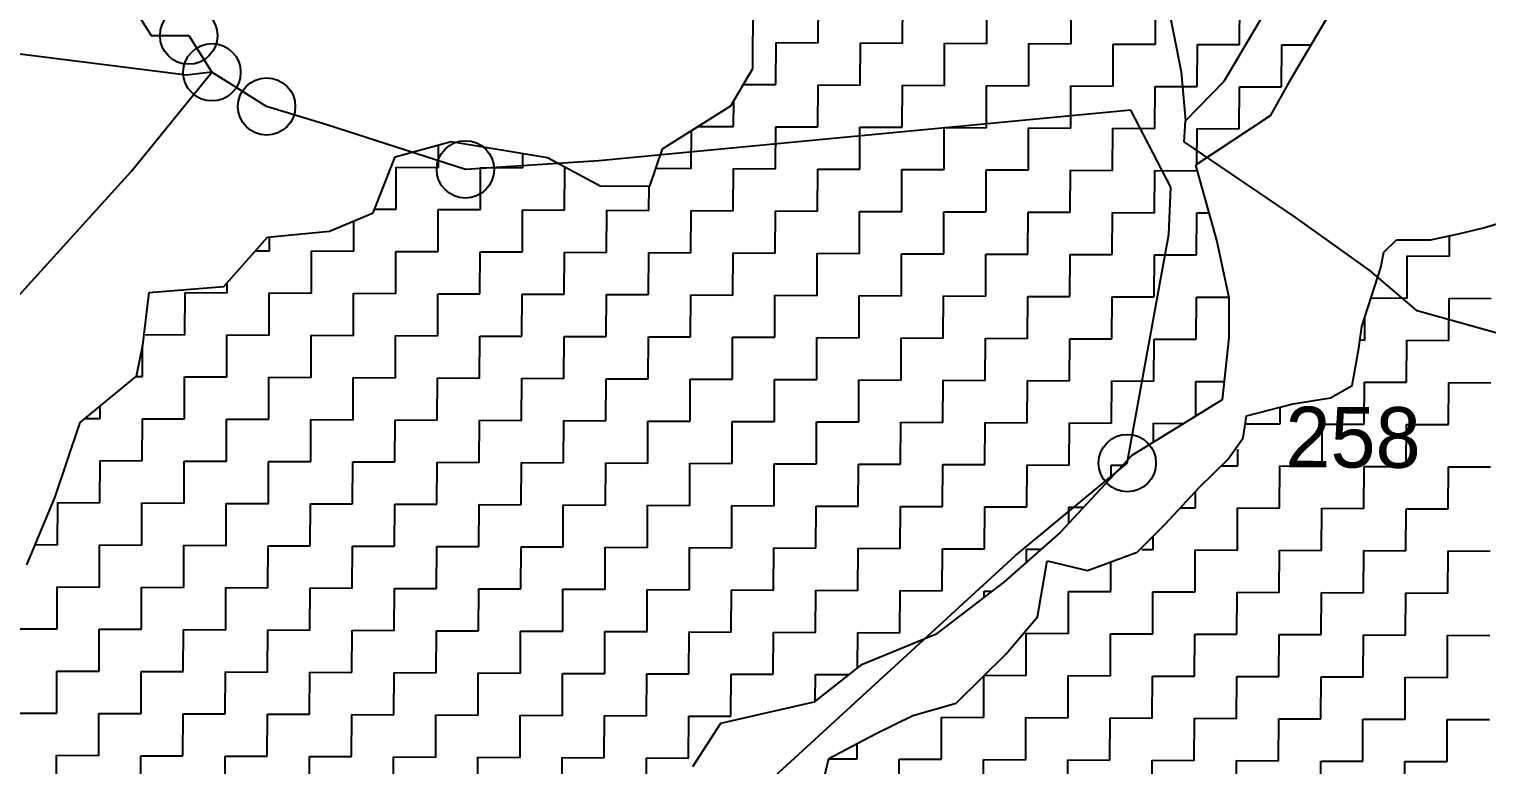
# Model space of a CAD drawing. Header units: metres. Extents: x 281411 to 286097, y 2026212 to 2030446.
# Drawn here: x 284972.3 to 285423.6, y 2028841.8 to 2029069.6 of the extents above; entities that cross this region are included whole.
import ezdxf
from ezdxf.enums import TextEntityAlignment as Align

# ---------------------------------------------------------------- set-up
doc = ezdxf.new("R2010")
doc.units = ezdxf.units.M
for name, color, linetype in [('POLY_HATCH', 12, 'Continuous'), ('POLY_PARCEL', 6, 'Continuous'), ('TEXT_PARCEL', 7, 'Continuous')]:
    doc.layers.add(name, color=color, linetype=linetype)
doc.styles.add('TEXT_MAP', font='')
doc.styles.get('TEXT_MAP').set_extended_font_data('Kruti Dev 050')

msp = doc.modelspace()

# ---------------------------------------------------------------- linework, layer by layer
for centre in [(285021.65, 2029067.64), (285028.86, 2029056.27), (285045.78, 2029045.7), (285107.32, 2029026.21), (285312.25, 2028935.24)]:
    msp.add_circle(centre, 8.88)
at = {"layer": 'POLY_HATCH'}
for p, q in [((285378.79, 2029081.12), (285362.32, 2029053.31)), ((285196.33, 2029057.45), (285196.42, 2029077.64)), ((285189.54, 2029045.94), (285196.33, 2029057.45)), ((285362.32, 2029053.31), (285356.5, 2029042.76)), ((285168.32, 2029032.58), (285189.54, 2029045.94)), ((285356.5, 2029042.76), (285333.34, 2029027.49)), ((285085.59, 2029030.07), (285102.92, 2029034.8)), ((285102.92, 2029034.8), (285132.72, 2029029.86)), ((285164.42, 2029021.06), (285168.32, 2029032.58)), ((285078.78, 2029012.79), (285085.59, 2029030.07)), ((285132.72, 2029029.86), (285149.03, 2029021.13)), ((285333.34, 2029027.49), (285339.94, 2029003.85)), ((285149.03, 2029021.13), (285164.42, 2029021.06)), ((285065.29, 2029007.09), (285078.78, 2029012.79)), ((285414.83, 2029006.26), (285422.53, 2029008.15)), ((285422.53, 2029008.15), (285432.16, 2029010.99)), ((285032.51, 2028989.93), (285046.04, 2029005.25)), ((285046.04, 2029005.25), (285065.29, 2029007.09)), ((285339.94, 2029003.85), (285343.71, 2028986.52)), ((285391.72, 2029000.6), (285395.58, 2029004.42)), ((285395.58, 2029004.42), (285406.16, 2029004.38)), ((285406.16, 2029004.38), (285414.83, 2029006.26)), ((285390.73, 2028995.79), (285391.72, 2029000.6)), ((285384.88, 2028977.55), (285390.73, 2028995.79)), ((285009.41, 2028988.11), (285032.51, 2028989.93)), ((285007.41, 2028971.78), (285009.41, 2028988.11)), ((285343.71, 2028986.52), (285343.66, 2028974.03)), ((285383.89, 2028970.83), (285384.88, 2028977.55)), ((285343.66, 2028974.03), (285341.65, 2028954.81)), ((285005.45, 2028962.17), (285007.41, 2028971.78)), ((285381.91, 2028959.3), (285383.89, 2028970.83)), ((284988.07, 2028947.83), (285005.45, 2028962.17)), ((285375.16, 2028955.49), (285381.91, 2028959.3)), ((285341.65, 2028954.81), (285313.67, 2028937.63)), ((285363.61, 2028953.62), (285375.16, 2028955.49)), ((285348.17, 2028943.11), (285349.16, 2028949.84)), ((285349.16, 2028949.84), (285363.61, 2028953.62)), ((284980.27, 2028924.79), (284988.07, 2028947.83)), ((285343.33, 2028936.4), (285348.17, 2028943.11)), ((285313.67, 2028937.63), (285291.44, 2028913.7)), ((285334.64, 2028927.79), (285343.33, 2028936.4)), ((285324, 2028916.3), (285334.64, 2028927.79)), ((284971.52, 2028903.68), (284980.27, 2028924.79)), ((285291.44, 2028913.7), (285274.06, 2028898.39)), ((285315.31, 2028907.69), (285324, 2028916.3)), ((285284.44, 2028887.64), (285287.4, 2028904.93)), ((285287.4, 2028904.93), (285299.89, 2028901.99)), ((285299.89, 2028901.99), (285315.31, 2028907.69)), ((285274.06, 2028898.39), (285252.83, 2028882.15)), ((285274.77, 2028876.15), (285284.44, 2028887.64)), ((285252.83, 2028882.15), (285229.7, 2028872.64)), ((285229.7, 2028872.64), (285215.22, 2028861.17)), ((285259.31, 2028860.83), (285274.77, 2028876.15)), ((285215.22, 2028861.17), (285186.33, 2028854.57)), ((285245.83, 2028857.05), (285259.31, 2028860.83)), ((285186.33, 2028854.57), (285177.62, 2028841.15)), ((285234.26, 2028851.33), (285245.83, 2028857.05)), ((285219.8, 2028843.71), (285234.26, 2028851.33)), ((285217.83, 2028835.06), (285219.8, 2028843.71))]:
    msp.add_line(p, q, dxfattribs=at)
at = {"layer": 'POLY_HATCH', "linetype": 'Continuous'}
for p, q in [((285216.57, 2029065.45), (285216.62, 2029078.49)), ((285242.66, 2029065.33), (285242.72, 2029078.38)), ((285268.75, 2029065.21), (285268.81, 2029078.26)), ((285294.84, 2029065.09), (285294.9, 2029078.14)), ((285320.93, 2029064.98), (285320.99, 2029078.02)), ((285347.03, 2029064.86), (285347.08, 2029077.91)), ((285203.46, 2029052.46), (285203.52, 2029065.51)), ((285203.52, 2029065.51), (285216.57, 2029065.45)), ((285229.55, 2029052.34), (285229.61, 2029065.39)), ((285229.61, 2029065.39), (285242.66, 2029065.33)), ((285255.65, 2029052.23), (285255.7, 2029065.27)), ((285255.7, 2029065.27), (285268.75, 2029065.21)), ((285281.74, 2029052.11), (285281.8, 2029065.15)), ((285281.8, 2029065.15), (285294.84, 2029065.09)), ((285307.83, 2029051.99), (285307.89, 2029065.04)), ((285307.89, 2029065.04), (285320.93, 2029064.98)), ((285333.92, 2029051.87), (285333.98, 2029064.92)), ((285333.98, 2029064.92), (285347.03, 2029064.86)), ((285360.01, 2029051.75), (285360.07, 2029064.8)), ((285360.07, 2029064.8), (285369.1, 2029064.76)), ((285193.41, 2029052.51), (285203.46, 2029052.46)), ((285216.45, 2029039.36), (285216.51, 2029052.4)), ((285216.51, 2029052.4), (285229.55, 2029052.34)), ((285242.54, 2029039.24), (285242.6, 2029052.28)), ((285242.6, 2029052.28), (285255.65, 2029052.23)), ((285268.63, 2029039.12), (285268.69, 2029052.17)), ((285268.69, 2029052.17), (285281.74, 2029052.11)), ((285294.72, 2029039), (285294.78, 2029052.05)), ((285294.78, 2029052.05), (285307.83, 2029051.99)), ((285320.82, 2029038.88), (285320.87, 2029051.93)), ((285320.87, 2029051.93), (285333.92, 2029051.87)), ((285346.91, 2029038.77), (285346.97, 2029051.81)), ((285346.97, 2029051.81), (285360.01, 2029051.75)), ((285190.36, 2029039.47), (285190.39, 2029047.38)), ((285179.35, 2029039.52), (285190.36, 2029039.47)), ((285177.25, 2029026.49), (285177.3, 2029038.24)), ((285203.34, 2029026.37), (285203.4, 2029039.42)), ((285203.4, 2029039.42), (285216.45, 2029039.36)), ((285229.44, 2029026.25), (285229.49, 2029039.3)), ((285229.49, 2029039.3), (285242.54, 2029039.24)), ((285255.53, 2029026.13), (285255.59, 2029039.18)), ((285255.59, 2029039.18), (285268.63, 2029039.12)), ((285281.62, 2029026.02), (285281.68, 2029039.06)), ((285281.68, 2029039.06), (285294.72, 2029039)), ((285307.71, 2029025.9), (285307.77, 2029038.94)), ((285307.77, 2029038.94), (285320.82, 2029038.88)), ((285333.81, 2029027.8), (285333.86, 2029038.83)), ((285333.86, 2029038.83), (285346.91, 2029038.77)), ((285098.98, 2029026.84), (285099.01, 2029033.73)), ((285125.07, 2029026.72), (285125.09, 2029031.12)), ((285085.87, 2029013.85), (285085.93, 2029026.9)), ((285085.93, 2029026.9), (285098.98, 2029026.84)), ((285111.96, 2029013.74), (285112.02, 2029026.78)), ((285112.02, 2029026.78), (285125.07, 2029026.72)), ((285138.05, 2029013.62), (285138.11, 2029026.66)), ((285138.11, 2029026.66), (285138.69, 2029026.66)), ((285166.27, 2029026.54), (285177.25, 2029026.49)), ((285190.24, 2029013.38), (285190.3, 2029026.43)), ((285190.3, 2029026.43), (285203.34, 2029026.37)), ((285216.33, 2029013.26), (285216.39, 2029026.31)), ((285216.39, 2029026.31), (285229.44, 2029026.25)), ((285242.42, 2029013.15), (285242.48, 2029026.19)), ((285242.48, 2029026.19), (285255.53, 2029026.13)), ((285268.51, 2029013.03), (285268.57, 2029026.07)), ((285268.57, 2029026.07), (285281.62, 2029026.02)), ((285294.61, 2029012.91), (285294.67, 2029025.96)), ((285294.67, 2029025.96), (285307.71, 2029025.9)), ((285320.7, 2029012.79), (285320.76, 2029025.84)), ((285320.76, 2029025.84), (285333.8, 2029025.78)), ((285333.8, 2029025.78), (285333.8, 2029025.84)), ((285164.15, 2029013.5), (285164.18, 2029021.06)), ((285079.21, 2029013.88), (285085.87, 2029013.85)), ((285098.86, 2029000.75), (285098.92, 2029013.79)), ((285098.92, 2029013.79), (285111.96, 2029013.74)), ((285124.95, 2029000.63), (285125.01, 2029013.68)), ((285125.01, 2029013.68), (285138.05, 2029013.62)), ((285151.04, 2029000.51), (285151.1, 2029013.56)), ((285151.1, 2029013.56), (285164.15, 2029013.5)), ((285177.13, 2029000.39), (285177.19, 2029013.44)), ((285177.19, 2029013.44), (285190.24, 2029013.38)), ((285203.23, 2029000.28), (285203.28, 2029013.32)), ((285203.28, 2029013.32), (285216.33, 2029013.26)), ((285229.32, 2029000.16), (285229.38, 2029013.21)), ((285229.38, 2029013.21), (285242.42, 2029013.15)), ((285255.41, 2029000.04), (285255.47, 2029013.09)), ((285255.47, 2029013.09), (285268.51, 2029013.03)), ((285281.5, 2028999.92), (285281.56, 2029012.97)), ((285281.56, 2029012.97), (285294.61, 2029012.91)), ((285307.59, 2028999.81), (285307.65, 2029012.85)), ((285307.65, 2029012.85), (285320.7, 2029012.79)), ((285333.69, 2028999.69), (285333.74, 2029012.73)), ((285333.74, 2029012.73), (285337.47, 2029012.72)), ((285072.77, 2029000.87), (285072.81, 2029010.27)), ((285046.67, 2029000.98), (285046.69, 2029005.31)), ((285411.96, 2028999.33), (285411.99, 2029005.56)), ((285042.29, 2029001), (285046.67, 2029000.98)), ((285059.66, 2028987.88), (285059.72, 2029000.93)), ((285059.72, 2029000.93), (285072.77, 2029000.87)), ((285085.75, 2028987.76), (285085.81, 2029000.81)), ((285085.81, 2029000.81), (285098.86, 2029000.75)), ((285111.84, 2028987.64), (285111.9, 2029000.69)), ((285111.9, 2029000.69), (285124.95, 2029000.63)), ((285137.94, 2028987.53), (285138, 2029000.57)), ((285138, 2029000.57), (285151.04, 2029000.51)), ((285164.03, 2028987.41), (285164.09, 2029000.45)), ((285164.09, 2029000.45), (285177.13, 2029000.39)), ((285190.12, 2028987.29), (285190.18, 2029000.34)), ((285190.18, 2029000.34), (285203.23, 2029000.28)), ((285216.21, 2028987.17), (285216.27, 2029000.22)), ((285216.27, 2029000.22), (285229.32, 2029000.16)), ((285242.3, 2028987.05), (285242.36, 2029000.1)), ((285242.36, 2029000.1), (285255.41, 2029000.04)), ((285268.4, 2028986.94), (285268.46, 2028999.98)), ((285268.46, 2028999.98), (285281.5, 2028999.92)), ((285294.49, 2028986.82), (285294.55, 2028999.86)), ((285294.55, 2028999.86), (285307.59, 2028999.81)), ((285320.58, 2028986.7), (285320.64, 2028999.75)), ((285320.64, 2028999.75), (285333.69, 2028999.69)), ((285398.86, 2028986.35), (285398.92, 2028999.39)), ((285398.92, 2028999.39), (285411.96, 2028999.33)), ((285033.57, 2028988), (285033.58, 2028991.15)), ((285020.46, 2028975.01), (285020.52, 2028988.06)), ((285020.52, 2028988.06), (285033.57, 2028988)), ((285046.56, 2028974.89), (285046.61, 2028987.94)), ((285046.61, 2028987.94), (285059.66, 2028987.88)), ((285072.65, 2028974.77), (285072.71, 2028987.82)), ((285072.71, 2028987.82), (285085.75, 2028987.76)), ((285098.74, 2028974.66), (285098.8, 2028987.7)), ((285098.8, 2028987.7), (285111.84, 2028987.64)), ((285124.83, 2028974.54), (285124.89, 2028987.58)), ((285124.89, 2028987.58), (285137.94, 2028987.53)), ((285150.92, 2028974.42), (285150.98, 2028987.47)), ((285150.98, 2028987.47), (285164.03, 2028987.41)), ((285177.02, 2028974.3), (285177.07, 2028987.35)), ((285177.07, 2028987.35), (285190.12, 2028987.29)), ((285203.11, 2028974.19), (285203.17, 2028987.23)), ((285203.17, 2028987.23), (285216.21, 2028987.17)), ((285229.2, 2028974.07), (285229.26, 2028987.11)), ((285229.26, 2028987.11), (285242.3, 2028987.05)), ((285255.29, 2028973.95), (285255.35, 2028987)), ((285255.35, 2028987), (285268.4, 2028986.94)), ((285281.38, 2028973.83), (285281.44, 2028986.88)), ((285281.44, 2028986.88), (285294.49, 2028986.82)), ((285307.48, 2028973.71), (285307.53, 2028986.76)), ((285307.53, 2028986.76), (285320.58, 2028986.7)), ((285333.57, 2028973.6), (285333.63, 2028986.64)), ((285333.63, 2028986.64), (285343.7, 2028986.6)), ((285387.72, 2028986.4), (285398.86, 2028986.35)), ((285411.84, 2028973.24), (285411.9, 2028986.29)), ((285411.9, 2028986.29), (285424.95, 2028986.23)), ((285385.75, 2028973.36), (285385.78, 2028980.37)), ((285007.82, 2028975.07), (285020.46, 2028975.01)), ((285033.45, 2028961.91), (285033.51, 2028974.95)), ((285033.51, 2028974.95), (285046.56, 2028974.89)), ((285059.54, 2028961.79), (285059.6, 2028974.83)), ((285059.6, 2028974.83), (285072.65, 2028974.77)), ((285085.63, 2028961.67), (285085.69, 2028974.72)), ((285085.69, 2028974.72), (285098.74, 2028974.66)), ((285111.73, 2028961.55), (285111.79, 2028974.6)), ((285111.79, 2028974.6), (285124.83, 2028974.54)), ((285137.82, 2028961.43), (285137.88, 2028974.48)), ((285137.88, 2028974.48), (285150.92, 2028974.42)), ((285163.91, 2028961.32), (285163.97, 2028974.36)), ((285163.97, 2028974.36), (285177.02, 2028974.3)), ((285190, 2028961.2), (285190.06, 2028974.24)), ((285190.06, 2028974.24), (285203.11, 2028974.19)), ((285216.09, 2028961.08), (285216.15, 2028974.13)), ((285216.15, 2028974.13), (285229.2, 2028974.07)), ((285242.19, 2028960.96), (285242.25, 2028974.01)), ((285242.25, 2028974.01), (285255.29, 2028973.95)), ((285268.28, 2028960.84), (285268.34, 2028973.89)), ((285268.34, 2028973.89), (285281.38, 2028973.83)), ((285294.37, 2028960.73), (285294.43, 2028973.77)), ((285294.43, 2028973.77), (285307.48, 2028973.71)), ((285320.46, 2028960.61), (285320.52, 2028973.66)), ((285320.52, 2028973.66), (285333.57, 2028973.6)), ((285384.32, 2028973.37), (285385.75, 2028973.36)), ((285398.74, 2028960.26), (285398.8, 2028973.3)), ((285398.8, 2028973.3), (285411.84, 2028973.24)), ((285007.36, 2028962.02), (285007.4, 2028971.68)), ((285005.28, 2028962.03), (285007.36, 2028962.02)), ((285020.35, 2028948.92), (285020.4, 2028961.96)), ((285020.4, 2028961.96), (285033.45, 2028961.91)), ((285046.44, 2028948.8), (285046.5, 2028961.85)), ((285046.5, 2028961.85), (285059.54, 2028961.79)), ((285072.53, 2028948.68), (285072.59, 2028961.73)), ((285072.59, 2028961.73), (285085.63, 2028961.67)), ((285098.62, 2028948.56), (285098.68, 2028961.61)), ((285098.68, 2028961.61), (285111.73, 2028961.55)), ((285124.71, 2028948.45), (285124.77, 2028961.49)), ((285124.77, 2028961.49), (285137.82, 2028961.43)), ((285150.81, 2028948.33), (285150.86, 2028961.37)), ((285150.86, 2028961.37), (285163.91, 2028961.32)), ((285176.9, 2028948.21), (285176.96, 2028961.26)), ((285176.96, 2028961.26), (285190, 2028961.2)), ((285202.99, 2028948.09), (285203.05, 2028961.14)), ((285203.05, 2028961.14), (285216.09, 2028961.08)), ((285229.08, 2028947.98), (285229.14, 2028961.02)), ((285229.14, 2028961.02), (285242.19, 2028960.96)), ((285255.17, 2028947.86), (285255.23, 2028960.9)), ((285255.23, 2028960.9), (285268.28, 2028960.84)), ((285281.27, 2028947.74), (285281.32, 2028960.79)), ((285281.32, 2028960.79), (285294.37, 2028960.73)), ((285307.36, 2028947.62), (285307.42, 2028960.67)), ((285307.42, 2028960.67), (285320.46, 2028960.61)), ((285333.46, 2028949.78), (285333.51, 2028960.55)), ((285333.51, 2028960.55), (285342.24, 2028960.51)), ((285385.63, 2028947.27), (285385.69, 2028960.31)), ((285385.69, 2028960.31), (285398.74, 2028960.26)), ((285411.73, 2028947.15), (285411.78, 2028960.2)), ((285411.78, 2028960.2), (285424.83, 2028960.14)), ((284994.25, 2028949.04), (284994.27, 2028952.95)), ((285359.54, 2028947.39), (285359.56, 2028952.56)), ((284989.55, 2028949.06), (284994.25, 2028949.04)), ((285007.24, 2028935.93), (285007.3, 2028948.98)), ((285007.3, 2028948.98), (285020.35, 2028948.92)), ((285033.33, 2028935.81), (285033.39, 2028948.86)), ((285033.39, 2028948.86), (285046.44, 2028948.8)), ((285059.42, 2028935.7), (285059.48, 2028948.74)), ((285059.48, 2028948.74), (285072.53, 2028948.68)), ((285085.52, 2028935.58), (285085.58, 2028948.62)), ((285085.58, 2028948.62), (285098.62, 2028948.56)), ((285111.61, 2028935.46), (285111.67, 2028948.51)), ((285111.67, 2028948.51), (285124.71, 2028948.45)), ((285137.7, 2028935.34), (285137.76, 2028948.39)), ((285137.76, 2028948.39), (285150.81, 2028948.33)), ((285163.79, 2028935.22), (285163.85, 2028948.27)), ((285163.85, 2028948.27), (285176.9, 2028948.21)), ((285189.88, 2028935.11), (285189.94, 2028948.15)), ((285189.94, 2028948.15), (285202.99, 2028948.09)), ((285215.98, 2028934.99), (285216.04, 2028948.03)), ((285216.04, 2028948.03), (285229.08, 2028947.98)), ((285242.07, 2028934.87), (285242.13, 2028947.92)), ((285242.13, 2028947.92), (285255.17, 2028947.86)), ((285268.16, 2028934.75), (285268.22, 2028947.8)), ((285268.22, 2028947.8), (285281.27, 2028947.74)), ((285294.25, 2028934.63), (285294.31, 2028947.68)), ((285294.31, 2028947.68), (285307.36, 2028947.62)), ((285320.38, 2028941.75), (285320.4, 2028947.56)), ((285320.4, 2028947.56), (285329.78, 2028947.52)), ((285348.81, 2028947.43), (285359.54, 2028947.39)), ((285372.53, 2028934.28), (285372.59, 2028947.33)), ((285372.59, 2028947.33), (285385.63, 2028947.27)), ((285398.62, 2028934.16), (285398.68, 2028947.21)), ((285398.68, 2028947.21), (285411.73, 2028947.15)), ((284994.14, 2028922.94), (284994.2, 2028935.99)), ((284994.2, 2028935.99), (285007.24, 2028935.93)), ((285020.23, 2028922.83), (285020.29, 2028935.87)), ((285020.29, 2028935.87), (285033.33, 2028935.81)), ((285046.32, 2028922.71), (285046.38, 2028935.75)), ((285046.38, 2028935.75), (285059.42, 2028935.7)), ((285346.44, 2028934.4), (285346.46, 2028939.5)), ((285072.41, 2028922.59), (285072.47, 2028935.64)), ((285072.47, 2028935.64), (285085.52, 2028935.58)), ((285098.5, 2028922.47), (285098.56, 2028935.52)), ((285098.56, 2028935.52), (285111.61, 2028935.46)), ((285124.6, 2028922.35), (285124.65, 2028935.4)), ((285124.65, 2028935.4), (285137.7, 2028935.34)), ((285150.69, 2028922.24), (285150.75, 2028935.28)), ((285150.75, 2028935.28), (285163.79, 2028935.22)), ((285176.78, 2028922.12), (285176.84, 2028935.17)), ((285176.84, 2028935.17), (285189.88, 2028935.11)), ((285202.87, 2028922), (285202.93, 2028935.05)), ((285202.93, 2028935.05), (285215.98, 2028934.99)), ((285228.96, 2028921.88), (285229.02, 2028934.93)), ((285229.02, 2028934.93), (285242.07, 2028934.87)), ((285255.06, 2028921.77), (285255.11, 2028934.81)), ((285255.11, 2028934.81), (285268.16, 2028934.75)), ((285281.15, 2028921.65), (285281.21, 2028934.69)), ((285281.21, 2028934.69), (285294.25, 2028934.63)), ((285307.28, 2028930.75), (285307.3, 2028934.58)), ((285307.3, 2028934.58), (285310.82, 2028934.56)), ((285341.33, 2028934.42), (285346.44, 2028934.4)), ((285359.42, 2028921.29), (285359.48, 2028934.34)), ((285359.48, 2028934.34), (285372.53, 2028934.28)), ((285385.52, 2028921.18), (285385.57, 2028934.22)), ((285385.57, 2028934.22), (285398.62, 2028934.16)), ((285411.61, 2028921.06), (285411.67, 2028934.1)), ((285411.67, 2028934.1), (285424.71, 2028934.05)), ((284981.03, 2028909.96), (284981.09, 2028923)), ((284981.09, 2028923), (284994.14, 2028922.94)), ((285007.12, 2028909.84), (285007.18, 2028922.88)), ((285007.18, 2028922.88), (285020.23, 2028922.83)), ((285033.22, 2028909.72), (285033.27, 2028922.77)), ((285033.27, 2028922.77), (285046.32, 2028922.71)), ((285059.31, 2028909.6), (285059.37, 2028922.65)), ((285059.37, 2028922.65), (285072.41, 2028922.59)), ((285085.4, 2028909.49), (285085.46, 2028922.53)), ((285085.46, 2028922.53), (285098.5, 2028922.47)), ((285111.49, 2028909.37), (285111.55, 2028922.41)), ((285111.55, 2028922.41), (285124.6, 2028922.35)), ((285137.58, 2028909.25), (285137.64, 2028922.3)), ((285137.64, 2028922.3), (285150.69, 2028922.24)), ((285163.68, 2028909.13), (285163.73, 2028922.18)), ((285163.73, 2028922.18), (285176.78, 2028922.12)), ((285333.33, 2028921.41), (285333.35, 2028926.4)), ((285189.77, 2028909.01), (285189.83, 2028922.06)), ((285189.83, 2028922.06), (285202.87, 2028922)), ((285215.86, 2028908.9), (285215.92, 2028921.94)), ((285215.92, 2028921.94), (285228.96, 2028921.88)), ((285241.95, 2028908.78), (285242.01, 2028921.82)), ((285242.01, 2028921.82), (285255.06, 2028921.77)), ((285268.04, 2028908.66), (285268.1, 2028921.71)), ((285268.1, 2028921.71), (285281.15, 2028921.65)), ((285294.17, 2028916.63), (285294.19, 2028921.59)), ((285294.19, 2028921.59), (285298.76, 2028921.57)), ((285328.75, 2028921.43), (285333.33, 2028921.41)), ((285346.32, 2028908.31), (285346.38, 2028921.35)), ((285346.38, 2028921.35), (285359.42, 2028921.29)), ((285372.41, 2028908.19), (285372.47, 2028921.24)), ((285372.47, 2028921.24), (285385.52, 2028921.18)), ((285398.5, 2028908.07), (285398.56, 2028921.12)), ((285398.56, 2028921.12), (285411.61, 2028921.06)), ((284974.13, 2028909.99), (284981.03, 2028909.96)), ((284994.02, 2028896.85), (284994.08, 2028909.9)), ((284994.08, 2028909.9), (285007.12, 2028909.84)), ((285020.11, 2028896.73), (285020.17, 2028909.78)), ((285020.17, 2028909.78), (285033.22, 2028909.72)), ((285046.2, 2028896.62), (285046.26, 2028909.66)), ((285046.26, 2028909.66), (285059.31, 2028909.6)), ((285072.29, 2028896.5), (285072.35, 2028909.54)), ((285072.35, 2028909.54), (285085.4, 2028909.49)), ((285098.39, 2028896.38), (285098.45, 2028909.43)), ((285098.45, 2028909.43), (285111.49, 2028909.37)), ((285124.48, 2028896.26), (285124.54, 2028909.31)), ((285124.54, 2028909.31), (285137.58, 2028909.25)), ((285150.57, 2028896.14), (285150.63, 2028909.19)), ((285150.63, 2028909.19), (285163.68, 2028909.13)), ((285176.66, 2028896.03), (285176.72, 2028909.07)), ((285176.72, 2028909.07), (285189.77, 2028909.01)), ((285202.75, 2028895.91), (285202.81, 2028908.96)), ((285202.81, 2028908.96), (285215.86, 2028908.9)), ((285228.85, 2028895.79), (285228.91, 2028908.84)), ((285228.91, 2028908.84), (285241.95, 2028908.78)), ((285254.94, 2028895.67), (285255, 2028908.72)), ((285255, 2028908.72), (285268.04, 2028908.66)), ((285320.23, 2028908.43), (285320.24, 2028912.24)), ((285281.07, 2028904.56), (285281.09, 2028908.6)), ((285281.09, 2028908.6), (285285.63, 2028908.58)), ((285307.12, 2028895.44), (285307.16, 2028904.68)), ((285316.73, 2028908.44), (285320.23, 2028908.43)), ((285333.21, 2028895.32), (285333.27, 2028908.37)), ((285333.27, 2028908.37), (285346.32, 2028908.31)), ((285359.31, 2028895.2), (285359.36, 2028908.25)), ((285359.36, 2028908.25), (285372.41, 2028908.19)), ((285385.4, 2028895.08), (285385.46, 2028908.13)), ((285385.46, 2028908.13), (285398.5, 2028908.07)), ((285411.49, 2028894.97), (285411.55, 2028908.01)), ((285411.55, 2028908.01), (285424.59, 2028907.95)), ((284980.91, 2028883.86), (284980.97, 2028896.91)), ((284980.97, 2028896.91), (284994.02, 2028896.85)), ((285007.01, 2028883.75), (285007.06, 2028896.79)), ((285007.06, 2028896.79), (285020.11, 2028896.73)), ((285033.1, 2028883.63), (285033.16, 2028896.68)), ((285033.16, 2028896.68), (285046.2, 2028896.62)), ((285059.19, 2028883.51), (285059.25, 2028896.56)), ((285059.25, 2028896.56), (285072.29, 2028896.5)), ((285085.28, 2028883.39), (285085.34, 2028896.44)), ((285085.34, 2028896.44), (285098.39, 2028896.38)), ((285111.37, 2028883.28), (285111.43, 2028896.32)), ((285111.43, 2028896.32), (285124.48, 2028896.26)), ((285137.47, 2028883.16), (285137.52, 2028896.2)), ((285137.52, 2028896.2), (285150.57, 2028896.14)), ((285163.56, 2028883.04), (285163.62, 2028896.09)), ((285163.62, 2028896.09), (285176.66, 2028896.03)), ((285189.65, 2028882.92), (285189.71, 2028895.97)), ((285189.71, 2028895.97), (285202.75, 2028895.91)), ((285215.74, 2028882.8), (285215.8, 2028895.85)), ((285215.8, 2028895.85), (285228.85, 2028895.79)), ((285241.83, 2028882.69), (285241.89, 2028895.73)), ((285241.89, 2028895.73), (285254.94, 2028895.67)), ((285267.98, 2028895.61), (285270.42, 2028895.6)), ((285267.98, 2028893.74), (285267.98, 2028895.61)), ((285294.02, 2028882.45), (285294.08, 2028895.5)), ((285294.08, 2028895.5), (285307.12, 2028895.44)), ((285320.11, 2028882.33), (285320.17, 2028895.38)), ((285320.17, 2028895.38), (285333.21, 2028895.32)), ((285346.2, 2028882.22), (285346.26, 2028895.26)), ((285346.26, 2028895.26), (285359.31, 2028895.2)), ((285372.29, 2028882.1), (285372.35, 2028895.14)), ((285372.35, 2028895.14), (285385.4, 2028895.08)), ((285398.39, 2028881.98), (285398.44, 2028895.03)), ((285398.44, 2028895.03), (285411.49, 2028894.97)), ((284968.85, 2028883.92), (284980.91, 2028883.86)), ((284993.9, 2028870.76), (284993.96, 2028883.81)), ((284993.96, 2028883.81), (285007.01, 2028883.75)), ((285019.99, 2028870.64), (285020.05, 2028883.69)), ((285020.05, 2028883.69), (285033.1, 2028883.63)), ((285046.08, 2028870.52), (285046.14, 2028883.57)), ((285046.14, 2028883.57), (285059.19, 2028883.51)), ((285072.18, 2028870.41), (285072.24, 2028883.45)), ((285072.24, 2028883.45), (285085.28, 2028883.39)), ((285098.27, 2028870.29), (285098.33, 2028883.33)), ((285098.33, 2028883.33), (285111.37, 2028883.28)), ((285124.36, 2028870.17), (285124.42, 2028883.22)), ((285124.42, 2028883.22), (285137.47, 2028883.16)), ((285150.45, 2028870.05), (285150.51, 2028883.1)), ((285150.51, 2028883.1), (285163.56, 2028883.04)), ((285176.54, 2028869.94), (285176.6, 2028882.98)), ((285176.6, 2028882.98), (285189.65, 2028882.92)), ((285202.64, 2028869.82), (285202.7, 2028882.86)), ((285202.7, 2028882.86), (285215.74, 2028882.8)), ((285228.74, 2028871.88), (285228.79, 2028882.75)), ((285228.79, 2028882.75), (285241.83, 2028882.69)), ((285280.91, 2028869.46), (285280.97, 2028882.51)), ((285280.97, 2028882.51), (285294.02, 2028882.45)), ((285307, 2028869.35), (285307.06, 2028882.39)), ((285307.06, 2028882.39), (285320.11, 2028882.33)), ((285333.1, 2028869.23), (285333.16, 2028882.27)), ((285333.16, 2028882.27), (285346.2, 2028882.22)), ((285359.19, 2028869.11), (285359.25, 2028882.16)), ((285359.25, 2028882.16), (285372.29, 2028882.1)), ((285385.28, 2028868.99), (285385.34, 2028882.04)), ((285385.34, 2028882.04), (285398.39, 2028881.98)), ((285411.37, 2028868.87), (285411.43, 2028881.92)), ((285411.43, 2028881.92), (285424.48, 2028881.86)), ((284980.8, 2028857.77), (284980.85, 2028870.82)), ((284980.85, 2028870.82), (284993.9, 2028870.76)), ((285006.89, 2028857.65), (285006.95, 2028870.7)), ((285006.95, 2028870.7), (285019.99, 2028870.64)), ((285032.98, 2028857.54), (285033.04, 2028870.58)), ((285033.04, 2028870.58), (285046.08, 2028870.52)), ((285059.07, 2028857.42), (285059.13, 2028870.47)), ((285059.13, 2028870.47), (285072.18, 2028870.41)), ((285085.16, 2028857.3), (285085.22, 2028870.35)), ((285085.22, 2028870.35), (285098.27, 2028870.29)), ((285111.26, 2028857.18), (285111.31, 2028870.23)), ((285111.31, 2028870.23), (285124.36, 2028870.17)), ((285137.35, 2028857.07), (285137.41, 2028870.11)), ((285137.41, 2028870.11), (285150.45, 2028870.05)), ((285163.44, 2028856.95), (285163.5, 2028869.99)), ((285163.5, 2028869.99), (285176.54, 2028869.94)), ((285189.53, 2028856.83), (285189.59, 2028869.88)), ((285189.59, 2028869.88), (285202.64, 2028869.82)), ((285215.65, 2028861.5), (285215.68, 2028869.76)), ((285215.68, 2028869.76), (285226.01, 2028869.71)), ((285267.81, 2028856.48), (285267.87, 2028869.31)), ((285268.08, 2028869.52), (285280.91, 2028869.46)), ((285293.9, 2028856.36), (285293.96, 2028869.4)), ((285293.96, 2028869.4), (285307, 2028869.35)), ((285319.99, 2028856.24), (285320.05, 2028869.29)), ((285320.05, 2028869.29), (285333.1, 2028869.23)), ((285346.08, 2028856.12), (285346.14, 2028869.17)), ((285346.14, 2028869.17), (285359.19, 2028869.11)), ((285372.18, 2028856.01), (285372.23, 2028869.05)), ((285372.23, 2028869.05), (285385.28, 2028868.99)), ((285398.27, 2028855.89), (285398.33, 2028868.93)), ((285398.33, 2028868.93), (285411.37, 2028868.87)), ((284967.75, 2028857.83), (284980.8, 2028857.77)), ((284993.78, 2028844.67), (284993.84, 2028857.71)), ((284993.84, 2028857.71), (285006.89, 2028857.65)), ((285019.87, 2028844.55), (285019.93, 2028857.6)), ((285019.93, 2028857.6), (285032.98, 2028857.54)), ((285045.97, 2028844.43), (285046.03, 2028857.48)), ((285046.03, 2028857.48), (285059.07, 2028857.42)), ((285072.06, 2028844.31), (285072.12, 2028857.36)), ((285072.12, 2028857.36), (285085.16, 2028857.3)), ((285098.15, 2028844.2), (285098.21, 2028857.24)), ((285098.21, 2028857.24), (285111.26, 2028857.18)), ((285124.24, 2028844.08), (285124.3, 2028857.12)), ((285124.3, 2028857.12), (285137.35, 2028857.07)), ((285150.33, 2028843.96), (285150.39, 2028857.01)), ((285150.39, 2028857.01), (285163.44, 2028856.95)), ((285176.43, 2028843.84), (285176.49, 2028856.89)), ((285176.49, 2028856.89), (285189.53, 2028856.83)), ((285254.7, 2028843.49), (285254.76, 2028856.54)), ((285254.76, 2028856.54), (285267.81, 2028856.48)), ((285280.79, 2028843.37), (285280.85, 2028856.42)), ((285280.85, 2028856.42), (285293.9, 2028856.36)), ((285306.89, 2028843.25), (285306.95, 2028856.3)), ((285306.95, 2028856.3), (285319.99, 2028856.24)), ((285332.98, 2028843.14), (285333.04, 2028856.18)), ((285333.04, 2028856.18), (285346.08, 2028856.12)), ((285359.07, 2028843.02), (285359.13, 2028856.06)), ((285359.13, 2028856.06), (285372.18, 2028856.01)), ((285385.16, 2028842.9), (285385.22, 2028855.95)), ((285385.22, 2028855.95), (285398.27, 2028855.89)), ((285411.25, 2028842.78), (285411.31, 2028855.83)), ((285411.31, 2028855.83), (285424.36, 2028855.77)), ((285228.61, 2028843.61), (285228.63, 2028848.37)), ((284980.68, 2028831.68), (284980.74, 2028844.73)), ((284980.74, 2028844.73), (284993.78, 2028844.67)), ((285006.77, 2028831.56), (285006.83, 2028844.61)), ((285006.83, 2028844.61), (285019.87, 2028844.55)), ((285032.86, 2028831.45), (285032.92, 2028844.49)), ((285032.92, 2028844.49), (285045.97, 2028844.43)), ((285058.95, 2028831.33), (285059.01, 2028844.37)), ((285059.01, 2028844.37), (285072.06, 2028844.31)), ((285085.05, 2028831.21), (285085.1, 2028844.26)), ((285085.1, 2028844.26), (285098.15, 2028844.2)), ((285111.14, 2028831.09), (285111.2, 2028844.14)), ((285111.2, 2028844.14), (285124.24, 2028844.08)), ((285137.23, 2028830.97), (285137.29, 2028844.02)), ((285137.29, 2028844.02), (285150.33, 2028843.96)), ((285163.32, 2028830.86), (285163.38, 2028843.9)), ((285163.38, 2028843.9), (285176.43, 2028843.84)), ((285219.78, 2028843.65), (285228.61, 2028843.61)), ((285241.6, 2028830.5), (285241.66, 2028843.55)), ((285241.66, 2028843.55), (285254.7, 2028843.49)), ((285267.69, 2028830.38), (285267.75, 2028843.43)), ((285267.75, 2028843.43), (285280.79, 2028843.37)), ((285293.78, 2028830.27), (285293.84, 2028843.31)), ((285293.84, 2028843.31), (285306.89, 2028843.25)), ((285319.87, 2028830.15), (285319.93, 2028843.2)), ((285319.93, 2028843.2), (285332.98, 2028843.14)), ((285345.97, 2028830.03), (285346.02, 2028843.08)), ((285346.02, 2028843.08), (285359.07, 2028843.02)), ((285372.06, 2028829.91), (285372.12, 2028842.96)), ((285372.12, 2028842.96), (285385.16, 2028842.9)), ((285398.15, 2028829.8), (285398.21, 2028842.84)), ((285398.21, 2028842.84), (285411.25, 2028842.78))]:
    msp.add_line(p, q, dxfattribs=at)
at = {"layer": 'POLY_PARCEL'}
for p, q in [((285342.19, 2029053.56), (285386.06, 2029127.38)), ((285322.21, 2029090.72), (285328.9, 2029056.46)), ((285005.25, 2029075.25), (285010.01, 2029067.7)), ((285010.01, 2029067.7), (285021.65, 2029067.64)), ((285021.65, 2029067.64), (285028.86, 2029056.27)), ((285020.95, 2029055.41), (284959.93, 2029063.03)), ((285003.86, 2029025.55), (285028.86, 2029056.27)), ((285028.86, 2029056.27), (285020.95, 2029055.41)), ((285045.78, 2029045.7), (285028.86, 2029056.27)), ((285328.9, 2029056.46), (285330.3, 2029041.29)), ((285330.3, 2029041.29), (285342.19, 2029053.56)), ((285064.41, 2029039.96), (285045.78, 2029045.7)), ((285313.39, 2029044.51), (285148.6, 2029028.85)), ((285325.71, 2029020.72), (285313.39, 2029044.51)), ((285107.32, 2029026.21), (285064.41, 2029039.96)), ((285329.89, 2029034.69), (285330.3, 2029041.29)), ((285364.27, 2029011.37), (285329.89, 2029034.69)), ((285148.6, 2029028.85), (285107.32, 2029026.21)), ((284939.09, 2028954.08), (285003.86, 2029025.55)), ((285325.08, 2029006.04), (285325.71, 2029020.72)), ((285387.37, 2028994.88), (285364.27, 2029011.37)), ((285312.25, 2028935.24), (285325.08, 2029006.04)), ((285402.01, 2028982.38), (285387.37, 2028994.88)), ((285430.81, 2028974.34), (285402.01, 2028982.38)), ((285277.63, 2028906.58), (285312.25, 2028935.24)), ((285171.48, 2028809.32), (285277.63, 2028906.58))]:
    msp.add_line(p, q, dxfattribs=at)

# ---------------------------------------------------------------- texts
at = {"layer": 'TEXT_PARCEL', "style": 'TEXT_MAP'}
msp.add_text('258', height=18.786, rotation=359.7413, dxfattribs=at).set_placement((285382.1, 2028933.84), align=Align.CENTER)

doc.saveas('drawing.dxf')
